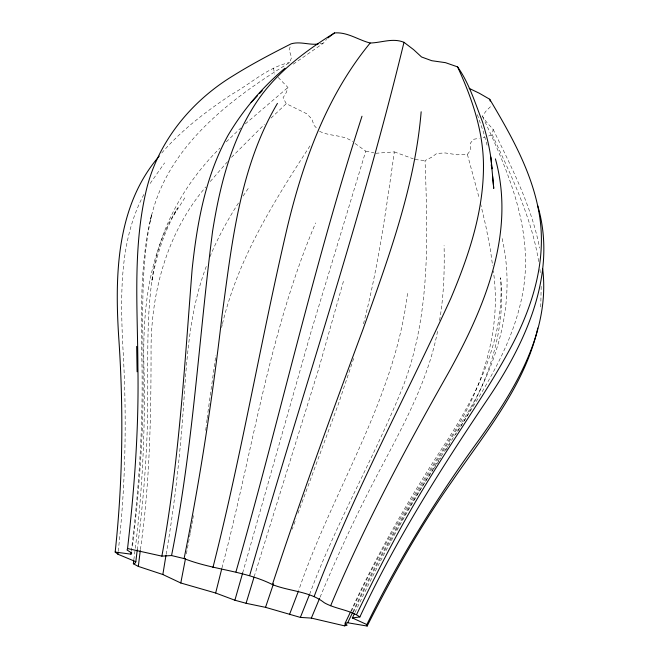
<?xml version="1.0" encoding="UTF-8"?>
<svg xmlns="http://www.w3.org/2000/svg" width="659" height="659" viewBox="0 0 659 659"><rect width="100%" height="100%" fill="white"/><g stroke="black" fill="none" stroke-linecap="round" stroke-linejoin="round"><path stroke-width="0.49" stroke-dasharray="3.29 2.47" d="M540.759 306.937L541.187 285.454M118.249 551.221C125.993 481.935 126.94 412.097 122.599 342.548C120.548 292.563 119.773 239.448 144.082 194.117M131.322 551.171C139.263 487.092 143.333 422.518 141.825 357.936C141.273 309.87 139.988 261.088 151.792 214.084C139.411 268.007 143.39 323.701 143.127 378.546C143.563 435.212 139.065 491.779 132.294 548.008M133.826 559.771C142.369 495.79 145.491 431.217 143.959 366.701C142.591 312.135 147.987 255.148 177.666 207.849C164.668 230.584 156.134 255.643 151.85 281.459C157.732 231.581 182.807 185.698 217.816 150.219L219.933 148.127M137.237 549.903C143.448 500.708 147.6 451.201 147.698 401.586C148.135 359.476 146.232 317.094 152.707 275.322M207.05 419.47L206.325 425.459M207.173 418.457L207.783 413.382M207.906 412.369L215.872 355.242M205.723 430.368L206.209 426.439M140.408 549.614C149.741 484.472 150.993 418.63 151.059 352.944C150.466 293.494 166.702 232.866 205.781 186.958M375.787 153.283L394.346 151.891C386.026 210.163 378.019 268.683 363.002 325.694M538.667 261.557C531.434 216.811 511.244 175.648 492.322 134.914L493.13 129.345L486.713 122.327L482.437 116.264L485.84 111.256L491.457 105.712M407.493 293.395C394.7 399.881 332.416 490.551 298.659 590.522M439.553 320.546C443.861 295.817 444.603 270.618 444.075 245.568M166.159 554.268L166.488 552.242C175.887 497.281 181.456 441.769 184.841 386.133C187.782 345.225 191.901 303.675 206.786 265.124M192.832 518.847L193.688 513.781M190.171 533.633L186.077 555.553M190.344 532.653L190.879 529.704M191.061 528.716L191.769 524.778M191.95 523.798L192.659 519.86M437.551 331.403C428.251 379.098 404.997 422.32 382.558 464.883C359.534 507.99 338.734 552.242 320.019 597.375M221.581 327.507L222.272 324.648M222.503 323.693C238.163 257.908 274.852 199.982 311.262 143.942M221.951 567.967C252.479 452.774 268.641 333.24 315.645 222.915M343.421 281.36L318.668 368.974L254.366 576.057M242.685 572.893L311.188 331.345L365.761 151.15L353.455 142.336M150.285 221.02C165.854 147.179 229.143 99.847 289.663 62.481L291.575 57.572L289.161 49.936L290.289 46.451M353.669 358.488L338.438 403.942L297.39 514.951M278.156 77.433L287.942 87.474L286.344 92.441L283.073 97.746L286.261 103.677L306.83 113.801L311.831 118.991L314.022 125.35L317.449 129.049M292.324 529.169L293 527.233M294.013 524.399L296.039 518.732M309.648 594.229C336.131 522.694 374.897 456.629 403.259 385.952C430.731 314.203 427.74 236.004 425.047 160.582L431.62 157.246L436.818 153.407L445.212 152.954L457.264 154.791L467.412 154.412L470.814 149.708L470.246 143.398L473.467 139.321L479.241 138.266M209.949 256.722C217.94 237.602 227.833 219.323 239.151 201.967M350.86 611.173C377.277 553.873 408.769 499.11 443.318 446.349C476.226 396.397 505.099 339.352 500.593 277.768C506.474 333.726 485.914 388.34 455.633 434.503M351.379 611.412C379.016 550.751 414.124 494.028 450.221 438.136C482.61 389.098 501.82 329.986 493.344 270.89M352.878 612.005C382.714 546.616 420.582 485.461 459.661 425.286C496.647 369.847 517.636 302.893 501.639 236.499M353.273 612.483C376.602 563.041 403.127 515.116 433.284 469.505M355.012 612.499C382.146 554.993 412.781 499.143 447.848 446.077M150.17 183.441L164.61 162.897M445.739 450.163L449.586 444.075M173.787 215.163L184.8 197.881M448.4 445.22C480.46 394.922 516.516 343.553 524.267 282.868C531.385 224.118 506.845 168.152 482.437 116.264M433.82 468.664L440.855 457.766M243.146 196.011L249.44 186.662M210.27 181.505L227.47 161.752M293.263 64.162L323.017 43.436L326.642 39.351M231.54 157.295L264.407 124.411M161.768 152.97C181.785 129.848 206.333 111.264 231.671 94.369C250.865 83.701 267.727 67.309 289.663 62.481M226.268 141.85L240.799 128.003M270.997 118.093L286.261 103.677M245.321 123.892L287.942 87.474M483.088 137.566L484.933 137.031M488.632 135.976L492.322 134.914M320.101 43.791L323.017 43.436M415.063 159.544L425.047 160.582M365.761 151.15L373.785 152.855M394.346 151.891L413.218 158.811M319.5 131.273C329.953 136.693 343.166 134.411 352.664 141.701M493.13 129.345C511.722 167.518 531.475 206.045 539.63 248.064M477.347 114.625L483.401 131.94L487.611 147.146M467.412 154.412L479.315 198.705M480.543 203.507L485.815 225.988L490.247 248.814L492.644 265.874M273.493 68.066L274.572 74.146M539.985 269.416L540.355 274.424"/><path stroke-width="0.99" d="M133.703 560.776L133.357 563.774L135.433 562.885L135.82 561.699L117.969 554.252L115.168 552.053C122.928 480.419 123.661 408.234 118.661 336.387C114.757 274.506 116.486 205.55 159.264 156.117M117.969 554.252L118.159 552.234M421.159 111.766C414.873 187.041 388.176 258.542 363.068 329.154C331.601 413.836 300.677 498.731 272.389 584.541C289.26 591.411 309.755 591.115 324.286 602.738C335.447 609.105 349.286 609.69 359.888 616.931C396.067 539.26 441.958 466.836 489.794 395.952C526.541 340.818 557.349 272.95 537.744 205.756M115.168 552.053L130.993 554.17L131.726 553.058L127.072 550.018L127.549 548.535C134.444 488.335 138.983 427.79 137.896 367.154C137.682 309.269 132.764 250.478 145.557 193.482C156.34 143.695 190.22 101.733 233.319 75.645C251.993 63.981 271.5 53.758 291.13 43.832C300.174 41.155 309.145 45.224 318.157 44.029M130.993 554.17L131.215 552.168M135.82 561.699L137.237 549.903M350.423 612.104L345.11 623.216L347.104 625.259L344.468 625.844L311.345 618.093L300.364 617.409L265.528 607.343L246.079 603.29L234.892 600.225L215.658 593.018L180.788 582.993L162.839 574.516L138.316 566.402L140.285 550.603M127.549 548.535L161.867 556.138C179.174 461.366 184.561 365.16 192.131 269.3C197.033 223.253 205.369 176.39 228.014 135.4C242.998 109.979 262.414 87.169 285.001 68.19M162.839 574.516L165.994 555.282M537.686 328.067L537.365 330.077C523.576 387.649 484.357 433.811 451.794 481.68C419.561 527.324 392.327 576.221 367.162 626.05L347.697 622.763L345.11 623.216M161.867 556.138L171.546 555.553C192.963 448.565 198.763 339.492 212.544 231.49C219.768 186.159 231.045 140.112 256.977 101.519C276.582 72.474 305.035 51.188 334.484 32.95C347.417 31.83 358.084 39.96 370.177 43.016C381.619 42.736 392.772 37.695 403.983 42.316L413.63 49.664L421.546 56.979L431.777 60.71L445.484 62.663L457.568 66.872C469.2 83.199 475.048 102.919 482.339 121.429C487.125 136.841 490.955 152.657 491.944 168.819L491.202 164.857M185.508 558.56L180.788 582.993M272.389 584.541C244.555 570.57 212.832 569.936 184.092 558.577C200.344 478.055 212.635 396.8 222.083 315.216C231.96 243.047 239.637 167.353 277.439 103.389M403.983 42.316C360.44 222.24 300.677 397.715 249.654 575.571M212.939 567.506C241.639 454.545 260.989 339.517 287.596 226.095C303.387 160.705 326.93 95.547 370.177 43.016M221.704 568.956L215.658 593.018M235.947 571.864C279.325 420.368 313.503 266.228 361.989 116.223M234.892 600.225L242.685 572.893M246.079 603.29L254.077 577.012M265.528 607.343L273.485 583.792M289.449 614.674L298.288 591.477M300.364 617.409L309.26 595.176M314.129 596.527C352.985 494.093 405.384 397.772 450.847 298.321C468.73 255.881 483.912 210.954 483.467 164.371C483.08 130.235 471.704 97.557 457.568 66.872M311.345 618.093L319.623 598.323M330.645 605.736C364.328 525.264 405.664 448.4 448.581 372.557C484.192 308.354 516.038 233.22 495.403 158.86M344.468 625.844L345.761 623.142M347.697 622.763L352.441 612.903M367.162 626.05L366.841 624.559L352.367 617.944L354.575 613.405M356.593 614.526C379.279 567.556 403.053 521.047 430.599 476.712C457.47 432.839 487.676 390.985 511.862 345.497C532.53 306.295 546.352 261.598 539.721 216.943C533.23 174.141 511.499 135.952 489.728 99.262L479.25 93.207L469.192 88.38M366.841 624.559C398.744 559.433 436.868 497.578 479.62 439.026C514.844 389.551 550.347 332.218 542.67 268.781M251.087 102.499L257.389 95.827M259.489 93.603L262.29 90.637M327.853 37.991L334.484 32.95M352.367 617.944L359.888 616.931M171.546 555.553L184.092 558.577M133.357 563.774L138.316 566.402M489.728 99.262L490.222 101.107M492.611 176.365L493.748 188.425L490.848 157.081M136.677 346.403L137.105 371.791"/></g></svg>
